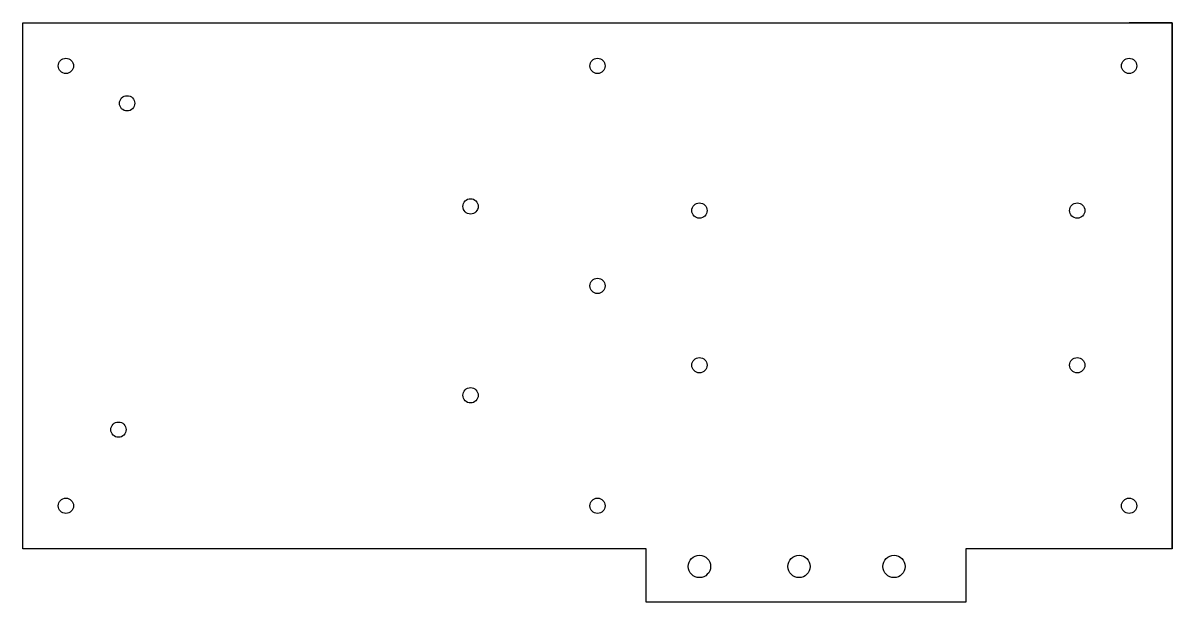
# Model space of a CAD drawing. Header units: inches. Extents: x 9.42 to 16.11, y 14.65 to 18.02.
import ezdxf

# ---------------------------------------------------------------- set-up
doc = ezdxf.new("R2010")
doc.units = ezdxf.units.IN
doc.header["$MEASUREMENT"] = 0

msp = doc.modelspace()

# ---------------------------------------------------------------- linework, layer by layer
for p, q in [((9.4164, 18.0248), (16.107, 18.0248)), ((9.4164, 14.9638), (9.4164, 18.0248)), ((9.4164, 18.0248), (9.6664, 18.0248)), ((16.107, 18.0248), (15.857, 18.0248)), ((16.107, 18.0248), (16.107, 14.9638)), ((16.107, 14.9638), (16.107, 18.0248)), ((16.107, 15.2138), (16.107, 18.0248)), ((16.107, 18.0248), (16.107, 17.7748)), ((9.4164, 14.9638), (9.4164, 15.2138)), ((13.0449, 14.9638), (9.4164, 14.9638)), ((13.0449, 14.6536), (13.0449, 14.9638)), ((16.107, 14.9638), (14.9064, 14.9638)), ((16.107, 14.9638), (14.9064, 14.9638)), ((14.9064, 14.9638), (14.9064, 14.6536)), ((14.9064, 14.6536), (13.0449, 14.6536))]:
    msp.add_line(p, q)
for centre, radius in [((9.6664, 17.7748), 0.0445), ((12.7617, 17.7748), 0.0445), ((15.857, 17.7748), 0.0445), ((10.0224, 17.5571), 0.0445), ((12.0224, 16.9571), 0.0445), ((13.3552, 16.9325), 0.0445), ((15.5552, 16.9325), 0.0445), ((12.7617, 16.4943), 0.0445), ((13.3552, 16.0325), 0.0445), ((15.5552, 16.0325), 0.0445), ((12.0224, 15.8571), 0.0445), ((9.9724, 15.6571), 0.0445), ((9.6664, 15.2138), 0.0445), ((12.7617, 15.2138), 0.0445), ((15.857, 15.2138), 0.0445), ((13.3552, 14.8608), 0.065), ((13.9352, 14.8608), 0.065), ((14.4883, 14.8608), 0.065)]:
    msp.add_circle(centre, radius)

doc.saveas('drawing.dxf')
